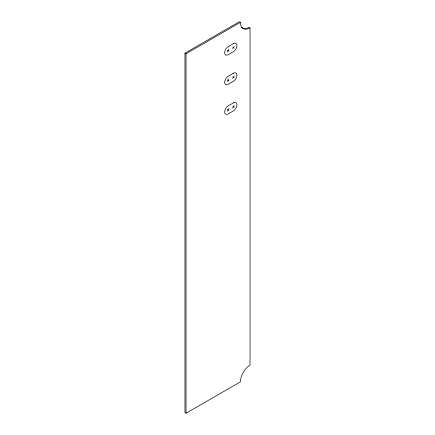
<?xml version="1.0" encoding="UTF-8"?>
<svg xmlns="http://www.w3.org/2000/svg" width="435" height="435" viewBox="0 0 435 435"><rect width="100%" height="100%" fill="white"/><g stroke="black" fill="none" stroke-linecap="round" stroke-linejoin="round"><path stroke-width="0.65" d="M227.38 52.021L228.886 49.4M232.72 48.937L234.231 46.317M227.38 81.633L228.886 79.018M232.72 78.55L234.231 75.935M227.38 111.251L228.886 108.63M232.72 108.163L234.231 105.547M184.962 53.152L239.353 21.75L240.424 22.364A13.599 7.852 -60 0 0 250.038 27.922L250.038 365.188A13.599 7.852 -60 0 0 240.424 381.848L186.028 413.25L184.962 412.636L184.962 53.152L186.028 53.771L240.424 22.364M250.038 27.922L248.972 27.302A13.599 7.852 -60 0 1 241.082 27.101M232.72 47.192L234.231 48.062M227.38 50.275L228.886 51.145M232.72 76.805L234.231 77.68M227.38 79.888L228.886 80.763M232.72 106.423L234.231 107.293M227.38 109.506L228.886 110.376M186.028 53.771L186.028 413.25M233.475 43.614L228.13 46.703A4.91 2.838 -60 0 0 224.661 52.717A4.91 2.838 -60 0 0 228.13 54.723L233.475 51.634A4.91 2.838 -60 0 0 236.95 45.621A4.91 2.838 -60 0 0 233.475 43.614M233.475 73.232L228.13 76.315A4.91 2.838 -60 0 0 224.661 82.329A4.91 2.838 -60 0 0 228.13 84.336L233.475 81.253A4.91 2.838 -60 0 0 236.95 75.239A4.91 2.838 -60 0 0 233.475 73.232M233.475 102.845L228.13 105.933A4.91 2.838 -60 0 0 224.661 111.947A4.91 2.838 -60 0 0 228.13 113.954L233.475 110.865A4.91 2.838 -60 0 0 236.95 104.851A4.91 2.838 -60 0 0 233.475 102.845"/></g></svg>
